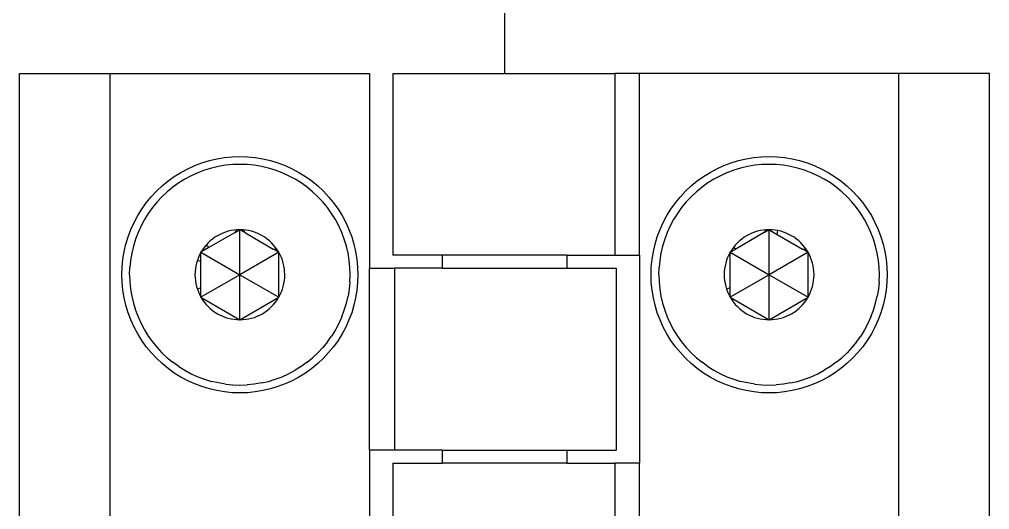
# Model space of a CAD drawing. Extents: x -35 to 41, y -65 to 61.
# Drawn here: x -10.107 to -7.938, y 57.063 to 58.158 of the extents above; entities that cross this region are included whole.
import ezdxf

# ---------------------------------------------------------------- set-up
doc = ezdxf.new("R2010")
doc.units = 0
doc.layers.get('0').update_dxf_attribs({"linetype": 'CONTINUOUS'})

msp = doc.modelspace()

# ---------------------------------------------------------------- linework, layer by layer
for p, q in [((-9.0227, 60.5372), (-9.0222, 58.0372)), ((-10.1068, 56.3262), (-10.1068, 58.0372)), ((-10.1068, 58.0372), (-9.9038, 58.0372)), ((-9.9038, 56.3262), (-9.9038, 58.0372)), ((-9.9038, 58.0372), (-9.3238, 58.0372)), ((-9.3238, 58.0372), (-9.3238, 57.6022)), ((-9.2716, 58.0372), (-9.2716, 57.6312)), ((-9.2716, 58.0372), (-9.0222, 58.0372)), ((-9.0222, 58.0372), (-8.7758, 58.0372)), ((-8.7206, 58.0372), (-8.7758, 58.0372)), ((-8.7758, 58.0372), (-8.7758, 57.6312)), ((-8.1406, 58.0372), (-8.7206, 58.0372)), ((-8.7206, 57.6312), (-8.7206, 58.0372)), ((-8.1406, 56.3262), (-8.1406, 58.0372)), ((-7.9376, 58.0372), (-8.1406, 58.0372)), ((-7.9376, 56.3262), (-7.9376, 58.0372)), ((-9.7305, 57.8244), (-9.7148, 57.8315)), ((-9.7148, 57.8315), (-9.6986, 57.8376)), ((-9.6986, 57.8376), (-9.6821, 57.8426)), ((-9.6821, 57.8426), (-9.6653, 57.8465)), ((-9.6653, 57.8465), (-9.6482, 57.8493)), ((-9.646, 57.832), (-9.6619, 57.8294)), ((-9.6482, 57.8493), (-9.631, 57.851)), ((-9.6299, 57.8336), (-9.646, 57.832)), ((-9.631, 57.851), (-9.6138, 57.8516)), ((-9.6138, 57.8342), (-9.6299, 57.8336)), ((-9.6138, 57.8516), (-9.5965, 57.851)), ((-9.5977, 57.8336), (-9.6138, 57.8342)), ((-9.5816, 57.832), (-9.5977, 57.8336)), ((-9.5965, 57.851), (-9.5793, 57.8493)), ((-9.5657, 57.8294), (-9.5816, 57.832)), ((-9.5793, 57.8493), (-9.5623, 57.8465)), ((-9.5623, 57.8465), (-9.5455, 57.8426)), ((-9.5455, 57.8426), (-9.529, 57.8376)), ((-9.529, 57.8376), (-9.5128, 57.8315)), ((-9.5128, 57.8315), (-9.4971, 57.8244)), ((-8.5473, 57.8244), (-8.5316, 57.8315)), ((-8.5316, 57.8315), (-8.5154, 57.8376)), ((-8.5154, 57.8376), (-8.4989, 57.8426)), ((-8.4989, 57.8426), (-8.4821, 57.8465)), ((-8.4821, 57.8465), (-8.465, 57.8493)), ((-8.4628, 57.832), (-8.4787, 57.8294)), ((-8.465, 57.8493), (-8.4478, 57.851)), ((-8.4467, 57.8336), (-8.4628, 57.832)), ((-8.4478, 57.851), (-8.4306, 57.8516)), ((-8.4306, 57.8342), (-8.4467, 57.8336)), ((-8.4306, 57.8516), (-8.4133, 57.851)), ((-8.4145, 57.8336), (-8.4306, 57.8342)), ((-8.3984, 57.832), (-8.4145, 57.8336)), ((-8.4133, 57.851), (-8.3961, 57.8493)), ((-8.3825, 57.8294), (-8.3984, 57.832)), ((-8.3961, 57.8493), (-8.3791, 57.8465)), ((-8.3791, 57.8465), (-8.3623, 57.8426)), ((-8.3623, 57.8426), (-8.3458, 57.8376)), ((-8.3458, 57.8376), (-8.3296, 57.8315)), ((-8.3296, 57.8315), (-8.3139, 57.8244)), ((-9.7604, 57.8071), (-9.7457, 57.8162)), ((-9.7457, 57.8162), (-9.7305, 57.8244)), ((-9.7081, 57.8154), (-9.7228, 57.8087)), ((-9.693, 57.8211), (-9.7081, 57.8154)), ((-9.6776, 57.8258), (-9.693, 57.8211)), ((-9.6619, 57.8294), (-9.6776, 57.8258)), ((-9.55, 57.8258), (-9.5657, 57.8294)), ((-9.5346, 57.8211), (-9.55, 57.8258)), ((-9.5195, 57.8154), (-9.5346, 57.8211)), ((-9.5048, 57.8087), (-9.5195, 57.8154)), ((-9.4971, 57.8244), (-9.4818, 57.8162)), ((-9.4818, 57.8162), (-9.4672, 57.8071)), ((-8.5772, 57.8071), (-8.5625, 57.8162)), ((-8.5625, 57.8162), (-8.5473, 57.8244)), ((-8.5249, 57.8154), (-8.5396, 57.8087)), ((-8.5098, 57.8211), (-8.5249, 57.8154)), ((-8.4944, 57.8258), (-8.5098, 57.8211)), ((-8.4787, 57.8294), (-8.4944, 57.8258)), ((-8.3668, 57.8258), (-8.3825, 57.8294)), ((-8.3514, 57.8211), (-8.3668, 57.8258)), ((-8.3363, 57.8154), (-8.3514, 57.8211)), ((-8.3216, 57.8087), (-8.3363, 57.8154)), ((-8.3139, 57.8244), (-8.2986, 57.8162)), ((-8.2986, 57.8162), (-8.284, 57.8071)), ((-9.7878, 57.7861), (-9.7744, 57.797)), ((-9.7744, 57.797), (-9.7604, 57.8071)), ((-9.7507, 57.7926), (-9.7638, 57.7832)), ((-9.737, 57.8011), (-9.7507, 57.7926)), ((-9.7228, 57.8087), (-9.737, 57.8011)), ((-9.4905, 57.8011), (-9.5048, 57.8087)), ((-9.4768, 57.7926), (-9.4905, 57.8011)), ((-9.4637, 57.7832), (-9.4768, 57.7926)), ((-9.4672, 57.8071), (-9.4531, 57.797)), ((-9.4531, 57.797), (-9.4398, 57.7861)), ((-8.6046, 57.7861), (-8.5912, 57.797)), ((-8.5912, 57.797), (-8.5772, 57.8071)), ((-8.5675, 57.7926), (-8.5806, 57.7832)), ((-8.5538, 57.8011), (-8.5675, 57.7926)), ((-8.5396, 57.8087), (-8.5538, 57.8011)), ((-8.3073, 57.8011), (-8.3216, 57.8087)), ((-8.2936, 57.7926), (-8.3073, 57.8011)), ((-8.2805, 57.7832), (-8.2936, 57.7926)), ((-8.284, 57.8071), (-8.2699, 57.797)), ((-8.2699, 57.797), (-8.2566, 57.7861)), ((-9.8122, 57.7617), (-9.8004, 57.7743)), ((-9.8004, 57.7743), (-9.7878, 57.7861)), ((-9.7763, 57.773), (-9.7881, 57.762)), ((-9.7638, 57.7832), (-9.7763, 57.773)), ((-9.4513, 57.773), (-9.4637, 57.7832)), ((-9.4395, 57.762), (-9.4513, 57.773)), ((-9.4398, 57.7861), (-9.4272, 57.7743)), ((-9.4272, 57.7743), (-9.4154, 57.7617)), ((-8.629, 57.7617), (-8.6172, 57.7743)), ((-8.6172, 57.7743), (-8.6046, 57.7861)), ((-8.5931, 57.773), (-8.6049, 57.762)), ((-8.5806, 57.7832), (-8.5931, 57.773)), ((-8.2681, 57.773), (-8.2805, 57.7832)), ((-8.2563, 57.762), (-8.2681, 57.773)), ((-8.2566, 57.7861), (-8.244, 57.7743)), ((-8.244, 57.7743), (-8.2322, 57.7617)), ((-9.8332, 57.7343), (-9.8232, 57.7483)), ((-9.8232, 57.7483), (-9.8122, 57.7617)), ((-9.7991, 57.7502), (-9.8093, 57.7377)), ((-9.7881, 57.762), (-9.7991, 57.7502)), ((-9.4285, 57.7502), (-9.4395, 57.762)), ((-9.4182, 57.7377), (-9.4285, 57.7502)), ((-9.4154, 57.7617), (-9.4044, 57.7483)), ((-9.4044, 57.7483), (-9.3944, 57.7343)), ((-8.65, 57.7343), (-8.64, 57.7483)), ((-8.64, 57.7483), (-8.629, 57.7617)), ((-8.6159, 57.7502), (-8.6261, 57.7377)), ((-8.6049, 57.762), (-8.6159, 57.7502)), ((-8.2453, 57.7502), (-8.2563, 57.762)), ((-8.235, 57.7377), (-8.2453, 57.7502)), ((-8.2322, 57.7617), (-8.2212, 57.7483)), ((-8.2212, 57.7483), (-8.2112, 57.7343)), ((-9.8423, 57.7196), (-9.8332, 57.7343)), ((-9.8187, 57.7246), (-9.8273, 57.7109)), ((-9.8093, 57.7377), (-9.8187, 57.7246)), ((-9.4088, 57.7246), (-9.4182, 57.7377)), ((-9.4003, 57.7109), (-9.4088, 57.7246)), ((-9.3944, 57.7343), (-9.3852, 57.7196)), ((-8.6591, 57.7196), (-8.65, 57.7343)), ((-8.6355, 57.7246), (-8.6441, 57.7109)), ((-8.6261, 57.7377), (-8.6355, 57.7246)), ((-8.2256, 57.7246), (-8.235, 57.7377)), ((-8.2171, 57.7109), (-8.2256, 57.7246)), ((-8.2112, 57.7343), (-8.202, 57.7196)), ((-9.8576, 57.6887), (-9.8505, 57.7044)), ((-9.8505, 57.7044), (-9.8423, 57.7196)), ((-9.8273, 57.7109), (-9.8349, 57.6967)), ((-9.3927, 57.6967), (-9.4003, 57.7109)), ((-9.3852, 57.7196), (-9.3771, 57.7044)), ((-9.3771, 57.7044), (-9.37, 57.6887)), ((-8.6744, 57.6887), (-8.6673, 57.7044)), ((-8.6673, 57.7044), (-8.6591, 57.7196)), ((-8.6441, 57.7109), (-8.6517, 57.6967)), ((-8.2095, 57.6967), (-8.2171, 57.7109)), ((-8.202, 57.7196), (-8.1939, 57.7044)), ((-8.1939, 57.7044), (-8.1868, 57.6887)), ((-9.8637, 57.6725), (-9.8576, 57.6887)), ((-9.8415, 57.682), (-9.8472, 57.6669)), ((-9.8349, 57.6967), (-9.8415, 57.682)), ((-9.6261, 57.681), (-9.6829, 57.6482)), ((-9.6522, 57.6805), (-9.6582, 57.6778)), ((-9.6461, 57.6828), (-9.6522, 57.6805)), ((-9.6398, 57.6847), (-9.6461, 57.6828)), ((-9.6334, 57.6862), (-9.6398, 57.6847)), ((-9.6269, 57.6873), (-9.6334, 57.6862)), ((-9.6204, 57.6879), (-9.6269, 57.6873)), ((-9.6261, 57.681), (-9.6138, 57.6881)), ((-9.6204, 57.6879), (-9.6261, 57.681)), ((-9.6138, 57.6881), (-9.6204, 57.6879)), ((-9.6072, 57.6879), (-9.6138, 57.6881)), ((-9.6138, 57.5877), (-9.6138, 57.6881)), ((-9.6015, 57.681), (-9.6138, 57.6881)), ((-9.6007, 57.6873), (-9.6072, 57.6879)), ((-9.6015, 57.681), (-9.6072, 57.6879)), ((-9.6015, 57.681), (-9.5391, 57.645)), ((-9.5942, 57.6862), (-9.6007, 57.6873)), ((-9.5878, 57.6847), (-9.5942, 57.6862)), ((-9.5815, 57.6828), (-9.5878, 57.6847)), ((-9.5753, 57.6805), (-9.5815, 57.6828)), ((-9.5694, 57.6778), (-9.5753, 57.6805)), ((-9.3861, 57.682), (-9.3927, 57.6967)), ((-9.3804, 57.6669), (-9.3861, 57.682)), ((-9.37, 57.6887), (-9.3639, 57.6725)), ((-8.6805, 57.6725), (-8.6744, 57.6887)), ((-8.6583, 57.682), (-8.664, 57.6669)), ((-8.6517, 57.6967), (-8.6583, 57.682)), ((-8.4429, 57.681), (-8.5053, 57.645)), ((-8.469, 57.6805), (-8.475, 57.6778)), ((-8.4629, 57.6828), (-8.469, 57.6805)), ((-8.4566, 57.6847), (-8.4629, 57.6828)), ((-8.4502, 57.6862), (-8.4566, 57.6847)), ((-8.4437, 57.6873), (-8.4502, 57.6862)), ((-8.4372, 57.6879), (-8.4437, 57.6873)), ((-8.4429, 57.681), (-8.4306, 57.6881)), ((-8.4372, 57.6879), (-8.4429, 57.681)), ((-8.4306, 57.6881), (-8.4372, 57.6879)), ((-8.424, 57.6879), (-8.4306, 57.6881)), ((-8.4306, 57.5877), (-8.4306, 57.6881)), ((-8.4306, 57.6881), (-8.4127, 57.6778)), ((-8.4175, 57.6873), (-8.424, 57.6879)), ((-8.411, 57.6862), (-8.4175, 57.6873)), ((-8.4127, 57.6778), (-8.411, 57.6862)), ((-8.4046, 57.6847), (-8.411, 57.6862)), ((-8.3983, 57.6828), (-8.4046, 57.6847)), ((-8.3921, 57.6805), (-8.3983, 57.6828)), ((-8.3862, 57.6778), (-8.3921, 57.6805)), ((-8.2029, 57.682), (-8.2095, 57.6967)), ((-8.1972, 57.6669), (-8.2029, 57.682)), ((-8.1868, 57.6887), (-8.1807, 57.6725)), ((-9.8687, 57.656), (-9.8637, 57.6725)), ((-9.8472, 57.6669), (-9.8519, 57.6515)), ((-9.6848, 57.6587), (-9.6893, 57.6539)), ((-9.68, 57.6632), (-9.6848, 57.6587)), ((-9.6749, 57.6674), (-9.68, 57.6632)), ((-9.6696, 57.6712), (-9.6749, 57.6674)), ((-9.664, 57.6747), (-9.6696, 57.6712)), ((-9.6582, 57.6778), (-9.664, 57.6747)), ((-9.5636, 57.6747), (-9.5694, 57.6778)), ((-9.558, 57.6712), (-9.5636, 57.6747)), ((-9.5526, 57.6674), (-9.558, 57.6712)), ((-9.5476, 57.6632), (-9.5526, 57.6674)), ((-9.5428, 57.6587), (-9.5476, 57.6632)), ((-9.5383, 57.6539), (-9.5428, 57.6587)), ((-9.3757, 57.6515), (-9.3804, 57.6669)), ((-9.3639, 57.6725), (-9.3589, 57.656)), ((-8.6855, 57.656), (-8.6805, 57.6725)), ((-8.664, 57.6669), (-8.6687, 57.6515)), ((-8.5016, 57.6587), (-8.5061, 57.6539)), ((-8.4968, 57.6632), (-8.5016, 57.6587)), ((-8.4917, 57.6674), (-8.4968, 57.6632)), ((-8.4864, 57.6712), (-8.4917, 57.6674)), ((-8.4808, 57.6747), (-8.4864, 57.6712)), ((-8.475, 57.6778), (-8.4808, 57.6747)), ((-8.4127, 57.6778), (-8.3559, 57.645)), ((-8.3804, 57.6747), (-8.3862, 57.6778)), ((-8.3748, 57.6712), (-8.3804, 57.6747)), ((-8.3694, 57.6674), (-8.3748, 57.6712)), ((-8.3644, 57.6632), (-8.3694, 57.6674)), ((-8.3596, 57.6587), (-8.3644, 57.6632)), ((-8.3551, 57.6539), (-8.3596, 57.6587)), ((-8.1925, 57.6515), (-8.1972, 57.6669)), ((-8.1807, 57.6725), (-8.1757, 57.656)), ((-9.8754, 57.6221), (-9.8726, 57.6392)), ((-9.8726, 57.6392), (-9.8687, 57.656)), ((-9.8555, 57.6358), (-9.8582, 57.6198)), ((-9.8519, 57.6515), (-9.8555, 57.6358)), ((-9.7008, 57.6379), (-9.7039, 57.6321)), ((-9.6829, 57.6482), (-9.7008, 57.6379)), ((-9.6973, 57.6435), (-9.7008, 57.6379)), ((-9.7008, 57.6379), (-9.6138, 57.5877)), ((-9.7008, 57.6172), (-9.7008, 57.6379)), ((-9.6935, 57.6488), (-9.6973, 57.6435)), ((-9.6893, 57.6539), (-9.6935, 57.6488)), ((-9.6829, 57.6482), (-9.6893, 57.6539)), ((-9.5268, 57.6379), (-9.6138, 57.5877)), ((-9.5303, 57.6435), (-9.5391, 57.645)), ((-9.5268, 57.6379), (-9.5391, 57.645)), ((-9.5341, 57.6488), (-9.5383, 57.6539)), ((-9.5303, 57.6435), (-9.5341, 57.6488)), ((-9.5268, 57.6379), (-9.5303, 57.6435)), ((-9.5237, 57.6321), (-9.5268, 57.6379)), ((-9.5268, 57.5374), (-9.5268, 57.6379)), ((-9.372, 57.6358), (-9.3757, 57.6515)), ((-9.3694, 57.6198), (-9.372, 57.6358)), ((-9.3589, 57.656), (-9.355, 57.6392)), ((-9.355, 57.6392), (-9.3521, 57.6221)), ((-8.6922, 57.6221), (-8.6894, 57.6392)), ((-8.6894, 57.6392), (-8.6855, 57.656)), ((-8.6723, 57.6358), (-8.675, 57.6198)), ((-8.6687, 57.6515), (-8.6723, 57.6358)), ((-8.5176, 57.6379), (-8.5207, 57.6321)), ((-8.5176, 57.6379), (-8.5053, 57.645)), ((-8.5141, 57.6435), (-8.5176, 57.6379)), ((-8.5176, 57.6379), (-8.4306, 57.5877)), ((-8.5176, 57.5581), (-8.5176, 57.6379)), ((-8.5103, 57.6488), (-8.5141, 57.6435)), ((-8.5061, 57.6539), (-8.5103, 57.6488)), ((-8.5053, 57.645), (-8.5103, 57.6488)), ((-8.3436, 57.6379), (-8.4306, 57.5877)), ((-8.3471, 57.6435), (-8.3559, 57.645)), ((-8.3436, 57.6379), (-8.3559, 57.645)), ((-8.3509, 57.6488), (-8.3551, 57.6539)), ((-8.3471, 57.6435), (-8.3509, 57.6488)), ((-8.3436, 57.6379), (-8.3471, 57.6435)), ((-8.3405, 57.6321), (-8.3436, 57.6379)), ((-8.3436, 57.5374), (-8.3436, 57.6379)), ((-8.1888, 57.6358), (-8.1925, 57.6515)), ((-8.1862, 57.6198), (-8.1888, 57.6358)), ((-8.1757, 57.656), (-8.1718, 57.6392)), ((-8.1718, 57.6392), (-8.1689, 57.6221)), ((-9.8771, 57.6049), (-9.8754, 57.6221)), ((-9.8582, 57.6198), (-9.8598, 57.6038)), ((-9.7089, 57.62), (-9.7108, 57.6137)), ((-9.7066, 57.6261), (-9.7089, 57.62)), ((-9.7089, 57.62), (-9.7008, 57.6172)), ((-9.7039, 57.6321), (-9.7066, 57.6261)), ((-9.7008, 57.5581), (-9.7008, 57.6172)), ((-9.521, 57.6261), (-9.5237, 57.6321)), ((-9.5187, 57.62), (-9.521, 57.6261)), ((-9.5168, 57.6137), (-9.5187, 57.62)), ((-9.3678, 57.6038), (-9.3694, 57.6198)), ((-9.3521, 57.6221), (-9.3505, 57.6049)), ((-9.1616, 57.6312), (-9.2716, 57.6312)), ((-9.1616, 57.6312), (-9.1616, 57.6022)), ((-8.8828, 57.6312), (-9.1616, 57.6312)), ((-8.8828, 57.6312), (-8.8828, 57.6022)), ((-8.8828, 57.6312), (-8.7758, 57.6312)), ((-8.7758, 57.6312), (-8.7206, 57.6312)), ((-8.7206, 57.6312), (-8.7206, 57.1672)), ((-8.6939, 57.6049), (-8.6922, 57.6221)), ((-8.675, 57.6198), (-8.6766, 57.6038)), ((-8.5257, 57.62), (-8.5276, 57.6137)), ((-8.5234, 57.6261), (-8.5257, 57.62)), ((-8.5207, 57.6321), (-8.5234, 57.6261)), ((-8.3378, 57.6261), (-8.3405, 57.6321)), ((-8.3355, 57.62), (-8.3378, 57.6261)), ((-8.3336, 57.6137), (-8.3355, 57.62)), ((-8.1846, 57.6038), (-8.1862, 57.6198)), ((-8.1689, 57.6221), (-8.1673, 57.6049)), ((-9.8777, 57.5877), (-9.8771, 57.6049)), ((-9.8603, 57.5877), (-9.8598, 57.6038)), ((-9.714, 57.5942), (-9.7142, 57.5877)), ((-9.7134, 57.6008), (-9.714, 57.5942)), ((-9.7123, 57.6073), (-9.7134, 57.6008)), ((-9.7108, 57.6137), (-9.7123, 57.6073)), ((-9.5153, 57.6073), (-9.5168, 57.6137)), ((-9.5142, 57.6008), (-9.5153, 57.6073)), ((-9.5138, 57.5967), (-9.5142, 57.6008)), ((-9.5133, 57.5877), (-9.5138, 57.5967)), ((-9.3673, 57.5877), (-9.3678, 57.6038)), ((-9.3505, 57.6049), (-9.3499, 57.5877)), ((-9.3238, 57.6022), (-9.2685, 57.6022)), ((-9.3238, 57.1962), (-9.3238, 57.6022)), ((-9.2685, 57.6022), (-9.2685, 57.1962)), ((-9.1616, 57.6022), (-9.2685, 57.6022)), ((-9.1616, 57.6022), (-8.8828, 57.6022)), ((-8.8828, 57.6022), (-8.7728, 57.6022)), ((-8.7728, 57.6022), (-8.7728, 57.1962)), ((-8.6945, 57.5877), (-8.6939, 57.6049)), ((-8.6771, 57.5877), (-8.6766, 57.6038)), ((-8.5308, 57.5942), (-8.531, 57.5877)), ((-8.5302, 57.6008), (-8.5308, 57.5942)), ((-8.5291, 57.6073), (-8.5302, 57.6008)), ((-8.5276, 57.6137), (-8.5291, 57.6073)), ((-8.3321, 57.6073), (-8.3336, 57.6137)), ((-8.331, 57.6008), (-8.3321, 57.6073)), ((-8.3306, 57.5967), (-8.331, 57.6008)), ((-8.3301, 57.5877), (-8.3306, 57.5967)), ((-8.1841, 57.5877), (-8.1846, 57.6038)), ((-8.1673, 57.6049), (-8.1667, 57.5877)), ((-9.8771, 57.5704), (-9.8777, 57.5877)), ((-9.8603, 57.5877), (-9.8598, 57.5715)), ((-9.8598, 57.5715), (-9.8582, 57.5555)), ((-9.7142, 57.5877), (-9.714, 57.5811)), ((-9.714, 57.5811), (-9.7134, 57.5746)), ((-9.7134, 57.5746), (-9.7123, 57.5681)), ((-9.6138, 57.5877), (-9.7008, 57.5374)), ((-9.6138, 57.4872), (-9.6138, 57.5877)), ((-9.6138, 57.5877), (-9.5268, 57.5374)), ((-9.5153, 57.5681), (-9.5142, 57.5746)), ((-9.5142, 57.5746), (-9.5135, 57.5811)), ((-9.5135, 57.5811), (-9.5133, 57.5877)), ((-9.3678, 57.5715), (-9.3694, 57.5555)), ((-9.3678, 57.5715), (-9.3673, 57.5877)), ((-9.3499, 57.5877), (-9.3505, 57.5704)), ((-8.6939, 57.5704), (-8.6945, 57.5877)), ((-8.6771, 57.5877), (-8.6766, 57.5715)), ((-8.6766, 57.5715), (-8.675, 57.5555)), ((-8.531, 57.5877), (-8.5308, 57.5811)), ((-8.5308, 57.5811), (-8.5302, 57.5746)), ((-8.5302, 57.5746), (-8.5291, 57.5681)), ((-8.4306, 57.5877), (-8.5176, 57.5374)), ((-8.4306, 57.4872), (-8.4306, 57.5877)), ((-8.4306, 57.5877), (-8.3436, 57.5374)), ((-8.3321, 57.5681), (-8.331, 57.5746)), ((-8.331, 57.5746), (-8.3303, 57.5811)), ((-8.3303, 57.5811), (-8.3301, 57.5877)), ((-8.1846, 57.5715), (-8.1862, 57.5555)), ((-8.1846, 57.5715), (-8.1841, 57.5877)), ((-8.1667, 57.5877), (-8.1673, 57.5704)), ((-9.8754, 57.5532), (-9.8771, 57.5704)), ((-9.8726, 57.5362), (-9.8754, 57.5532)), ((-9.8582, 57.5555), (-9.8555, 57.5396)), ((-9.7123, 57.5681), (-9.7108, 57.5617)), ((-9.7108, 57.5617), (-9.7089, 57.5554)), ((-9.7008, 57.5581), (-9.7089, 57.5554)), ((-9.7089, 57.5554), (-9.7066, 57.5492)), ((-9.7066, 57.5492), (-9.7039, 57.5432)), ((-9.7008, 57.5374), (-9.7008, 57.5581)), ((-9.5237, 57.5432), (-9.521, 57.5492)), ((-9.521, 57.5492), (-9.5187, 57.5554)), ((-9.5187, 57.5554), (-9.5168, 57.5617)), ((-9.5168, 57.5617), (-9.5153, 57.5681)), ((-9.3694, 57.5555), (-9.372, 57.5396)), ((-9.3521, 57.5532), (-9.355, 57.5362)), ((-9.3505, 57.5704), (-9.3521, 57.5532)), ((-8.6922, 57.5532), (-8.6939, 57.5704)), ((-8.6894, 57.5362), (-8.6922, 57.5532)), ((-8.675, 57.5555), (-8.6723, 57.5396)), ((-8.5291, 57.5681), (-8.5276, 57.5617)), ((-8.5276, 57.5617), (-8.5257, 57.5554)), ((-8.5176, 57.5581), (-8.5257, 57.5554)), ((-8.5257, 57.5554), (-8.5234, 57.5492)), ((-8.5234, 57.5492), (-8.5207, 57.5432)), ((-8.5176, 57.5374), (-8.5176, 57.5581)), ((-8.3405, 57.5432), (-8.3378, 57.5492)), ((-8.3378, 57.5492), (-8.3355, 57.5554)), ((-8.3355, 57.5554), (-8.3336, 57.5617)), ((-8.3336, 57.5617), (-8.3321, 57.5681)), ((-8.1862, 57.5555), (-8.1888, 57.5396)), ((-8.1689, 57.5532), (-8.1718, 57.5362)), ((-8.1673, 57.5704), (-8.1689, 57.5532)), ((-9.8687, 57.5194), (-9.8726, 57.5362)), ((-9.8555, 57.5396), (-9.8519, 57.5239)), ((-9.7039, 57.5432), (-9.7008, 57.5374)), ((-9.7008, 57.5374), (-9.6973, 57.5319)), ((-9.7008, 57.5374), (-9.6138, 57.4872)), ((-9.6973, 57.5319), (-9.6935, 57.5265)), ((-9.6138, 57.4872), (-9.5268, 57.5374)), ((-9.5341, 57.5265), (-9.5303, 57.5319)), ((-9.5303, 57.5319), (-9.5268, 57.5374)), ((-9.5268, 57.5374), (-9.5237, 57.5432)), ((-9.3757, 57.5239), (-9.372, 57.5396)), ((-9.355, 57.5362), (-9.3589, 57.5194)), ((-8.6855, 57.5194), (-8.6894, 57.5362)), ((-8.6723, 57.5396), (-8.6687, 57.5239)), ((-8.5207, 57.5432), (-8.5176, 57.5374)), ((-8.5176, 57.5374), (-8.5141, 57.5319)), ((-8.5176, 57.5374), (-8.4306, 57.4872)), ((-8.5141, 57.5319), (-8.5103, 57.5265)), ((-8.4306, 57.4872), (-8.3436, 57.5374)), ((-8.3509, 57.5265), (-8.3471, 57.5319)), ((-8.3471, 57.5319), (-8.3436, 57.5374)), ((-8.3436, 57.5374), (-8.3405, 57.5432)), ((-8.1925, 57.5239), (-8.1888, 57.5396)), ((-8.1718, 57.5362), (-8.1757, 57.5194)), ((-9.8637, 57.5028), (-9.8687, 57.5194)), ((-9.8519, 57.5239), (-9.8472, 57.5084)), ((-9.8472, 57.5084), (-9.8415, 57.4933)), ((-9.6935, 57.5265), (-9.6893, 57.5214)), ((-9.6893, 57.5214), (-9.6848, 57.5166)), ((-9.6848, 57.5166), (-9.68, 57.5121)), ((-9.68, 57.5121), (-9.6749, 57.508)), ((-9.6749, 57.508), (-9.6696, 57.5041)), ((-9.558, 57.5041), (-9.5526, 57.508)), ((-9.5526, 57.508), (-9.5476, 57.5121)), ((-9.5476, 57.5121), (-9.5428, 57.5166)), ((-9.5428, 57.5166), (-9.5383, 57.5214)), ((-9.5383, 57.5214), (-9.5341, 57.5265)), ((-9.3861, 57.4933), (-9.3804, 57.5084)), ((-9.3804, 57.5084), (-9.3757, 57.5239)), ((-9.3589, 57.5194), (-9.3639, 57.5028)), ((-8.6805, 57.5028), (-8.6855, 57.5194)), ((-8.6687, 57.5239), (-8.664, 57.5084)), ((-8.664, 57.5084), (-8.6583, 57.4933)), ((-8.5103, 57.5265), (-8.5061, 57.5214)), ((-8.5061, 57.5214), (-8.5016, 57.5166)), ((-8.5016, 57.5166), (-8.4968, 57.5121)), ((-8.4968, 57.5121), (-8.4917, 57.508)), ((-8.4917, 57.508), (-8.4864, 57.5041)), ((-8.3748, 57.5041), (-8.3694, 57.508)), ((-8.3694, 57.508), (-8.3644, 57.5121)), ((-8.3644, 57.5121), (-8.3596, 57.5166)), ((-8.3596, 57.5166), (-8.3551, 57.5214)), ((-8.3551, 57.5214), (-8.3509, 57.5265)), ((-8.2029, 57.4933), (-8.1972, 57.5084)), ((-8.1972, 57.5084), (-8.1925, 57.5239)), ((-8.1757, 57.5194), (-8.1807, 57.5028)), ((-9.8576, 57.4867), (-9.8637, 57.5028)), ((-9.8505, 57.4709), (-9.8576, 57.4867)), ((-9.8415, 57.4933), (-9.8349, 57.4786)), ((-9.6696, 57.5041), (-9.664, 57.5007)), ((-9.664, 57.5007), (-9.6582, 57.4976)), ((-9.6582, 57.4976), (-9.6522, 57.4949)), ((-9.6522, 57.4949), (-9.6461, 57.4925)), ((-9.6461, 57.4925), (-9.6398, 57.4906)), ((-9.6398, 57.4906), (-9.6334, 57.4891)), ((-9.6334, 57.4891), (-9.6269, 57.4881)), ((-9.6269, 57.4881), (-9.6204, 57.4874)), ((-9.6204, 57.4874), (-9.6138, 57.4872)), ((-9.6138, 57.4872), (-9.6072, 57.4874)), ((-9.6072, 57.4874), (-9.6007, 57.4881)), ((-9.6007, 57.4881), (-9.5942, 57.4891)), ((-9.5942, 57.4891), (-9.5878, 57.4906)), ((-9.5878, 57.4906), (-9.5815, 57.4925)), ((-9.5815, 57.4925), (-9.5753, 57.4949)), ((-9.5753, 57.4949), (-9.5694, 57.4976)), ((-9.5694, 57.4976), (-9.5636, 57.5007)), ((-9.5636, 57.5007), (-9.558, 57.5041)), ((-9.3861, 57.4933), (-9.3927, 57.4786)), ((-9.37, 57.4867), (-9.3771, 57.4709)), ((-9.3639, 57.5028), (-9.37, 57.4867)), ((-8.6744, 57.4867), (-8.6805, 57.5028)), ((-8.6673, 57.4709), (-8.6744, 57.4867)), ((-8.6583, 57.4933), (-8.6517, 57.4786)), ((-8.4864, 57.5041), (-8.4808, 57.5007)), ((-8.4808, 57.5007), (-8.475, 57.4976)), ((-8.475, 57.4976), (-8.469, 57.4949)), ((-8.469, 57.4949), (-8.4629, 57.4925)), ((-8.4629, 57.4925), (-8.4566, 57.4906)), ((-8.4566, 57.4906), (-8.4502, 57.4891)), ((-8.4502, 57.4891), (-8.4437, 57.4881)), ((-8.4437, 57.4881), (-8.4372, 57.4874)), ((-8.4372, 57.4874), (-8.4306, 57.4872)), ((-8.4306, 57.4872), (-8.424, 57.4874)), ((-8.424, 57.4874), (-8.4175, 57.4881)), ((-8.4175, 57.4881), (-8.411, 57.4891)), ((-8.411, 57.4891), (-8.4046, 57.4906)), ((-8.4046, 57.4906), (-8.3983, 57.4925)), ((-8.3983, 57.4925), (-8.3921, 57.4949)), ((-8.3921, 57.4949), (-8.3862, 57.4976)), ((-8.3862, 57.4976), (-8.3804, 57.5007)), ((-8.3804, 57.5007), (-8.3748, 57.5041)), ((-8.2029, 57.4933), (-8.2095, 57.4786)), ((-8.1868, 57.4867), (-8.1939, 57.4709)), ((-8.1807, 57.5028), (-8.1868, 57.4867)), ((-9.8423, 57.4557), (-9.8505, 57.4709)), ((-9.8349, 57.4786), (-9.8273, 57.4644)), ((-9.8273, 57.4644), (-9.8187, 57.4507)), ((-9.4003, 57.4644), (-9.4088, 57.4507)), ((-9.3927, 57.4786), (-9.4003, 57.4644)), ((-9.3771, 57.4709), (-9.3852, 57.4557)), ((-8.6591, 57.4557), (-8.6673, 57.4709)), ((-8.6517, 57.4786), (-8.6441, 57.4644)), ((-8.6441, 57.4644), (-8.6355, 57.4507)), ((-8.2171, 57.4644), (-8.2256, 57.4507)), ((-8.2095, 57.4786), (-8.2171, 57.4644)), ((-8.1939, 57.4709), (-8.202, 57.4557)), ((-9.8332, 57.4411), (-9.8423, 57.4557)), ((-9.8232, 57.427), (-9.8332, 57.4411)), ((-9.8187, 57.4507), (-9.8093, 57.4376)), ((-9.4182, 57.4376), (-9.4088, 57.4507)), ((-9.3944, 57.4411), (-9.4044, 57.427)), ((-9.3852, 57.4557), (-9.3944, 57.4411)), ((-8.65, 57.4411), (-8.6591, 57.4557)), ((-8.64, 57.427), (-8.65, 57.4411)), ((-8.6355, 57.4507), (-8.6261, 57.4376)), ((-8.235, 57.4376), (-8.2256, 57.4507)), ((-8.2112, 57.4411), (-8.2212, 57.427)), ((-8.202, 57.4557), (-8.2112, 57.4411)), ((-9.8122, 57.4137), (-9.8232, 57.427)), ((-9.8093, 57.4376), (-9.7991, 57.4251)), ((-9.7991, 57.4251), (-9.7881, 57.4134)), ((-9.4285, 57.4251), (-9.4395, 57.4134)), ((-9.4182, 57.4376), (-9.4285, 57.4251)), ((-9.4044, 57.427), (-9.4154, 57.4137)), ((-8.629, 57.4137), (-8.64, 57.427)), ((-8.6261, 57.4376), (-8.6159, 57.4251)), ((-8.6159, 57.4251), (-8.6049, 57.4134)), ((-8.2453, 57.4251), (-8.2563, 57.4134)), ((-8.235, 57.4376), (-8.2453, 57.4251)), ((-8.2212, 57.427), (-8.2322, 57.4137)), ((-9.8004, 57.4011), (-9.8122, 57.4137)), ((-9.7878, 57.3893), (-9.8004, 57.4011)), ((-9.7763, 57.4023), (-9.7881, 57.4134)), ((-9.7763, 57.4023), (-9.7638, 57.3921)), ((-9.4637, 57.3921), (-9.4513, 57.4023)), ((-9.4395, 57.4134), (-9.4513, 57.4023)), ((-9.4272, 57.4011), (-9.4398, 57.3893)), ((-9.4154, 57.4137), (-9.4272, 57.4011)), ((-8.6172, 57.4011), (-8.629, 57.4137)), ((-8.6046, 57.3893), (-8.6172, 57.4011)), ((-8.5931, 57.4023), (-8.6049, 57.4134)), ((-8.5931, 57.4023), (-8.5806, 57.3921)), ((-8.2805, 57.3921), (-8.2681, 57.4023)), ((-8.2563, 57.4134), (-8.2681, 57.4023)), ((-8.244, 57.4011), (-8.2566, 57.3893)), ((-8.2322, 57.4137), (-8.244, 57.4011)), ((-9.7744, 57.3783), (-9.7878, 57.3893)), ((-9.7604, 57.3682), (-9.7744, 57.3783)), ((-9.7507, 57.3827), (-9.7638, 57.3921)), ((-9.7507, 57.3827), (-9.737, 57.3742)), ((-9.4768, 57.3827), (-9.4905, 57.3742)), ((-9.4637, 57.3921), (-9.4768, 57.3827)), ((-9.4531, 57.3783), (-9.4672, 57.3682)), ((-9.4398, 57.3893), (-9.4531, 57.3783)), ((-8.5912, 57.3783), (-8.6046, 57.3893)), ((-8.5772, 57.3682), (-8.5912, 57.3783)), ((-8.5675, 57.3827), (-8.5806, 57.3921)), ((-8.5675, 57.3827), (-8.5538, 57.3742)), ((-8.2936, 57.3827), (-8.3073, 57.3742)), ((-8.2805, 57.3921), (-8.2936, 57.3827)), ((-8.2699, 57.3783), (-8.284, 57.3682)), ((-8.2566, 57.3893), (-8.2699, 57.3783)), ((-9.7457, 57.3591), (-9.7604, 57.3682)), ((-9.7305, 57.351), (-9.7457, 57.3591)), ((-9.737, 57.3742), (-9.7228, 57.3666)), ((-9.7228, 57.3666), (-9.7081, 57.3599)), ((-9.7081, 57.3599), (-9.693, 57.3543)), ((-9.693, 57.3543), (-9.6776, 57.3496)), ((-9.55, 57.3496), (-9.5346, 57.3543)), ((-9.5346, 57.3543), (-9.5195, 57.3599)), ((-9.5195, 57.3599), (-9.5048, 57.3666)), ((-9.5048, 57.3666), (-9.4905, 57.3742)), ((-9.4818, 57.3591), (-9.4971, 57.351)), ((-9.4672, 57.3682), (-9.4818, 57.3591)), ((-8.5625, 57.3591), (-8.5772, 57.3682)), ((-8.5473, 57.351), (-8.5625, 57.3591)), ((-8.5538, 57.3742), (-8.5396, 57.3666)), ((-8.5396, 57.3666), (-8.5249, 57.3599)), ((-8.5249, 57.3599), (-8.5098, 57.3543)), ((-8.5098, 57.3543), (-8.4944, 57.3496)), ((-8.3668, 57.3496), (-8.3514, 57.3543)), ((-8.3514, 57.3543), (-8.3363, 57.3599)), ((-8.3363, 57.3599), (-8.3216, 57.3666)), ((-8.3216, 57.3666), (-8.3073, 57.3742)), ((-8.2986, 57.3591), (-8.3139, 57.351)), ((-8.284, 57.3682), (-8.2986, 57.3591)), ((-9.7148, 57.3439), (-9.7305, 57.351)), ((-9.6986, 57.3378), (-9.7148, 57.3439)), ((-9.6821, 57.3328), (-9.6986, 57.3378)), ((-9.6653, 57.3288), (-9.6821, 57.3328)), ((-9.6619, 57.3459), (-9.6776, 57.3496)), ((-9.646, 57.3433), (-9.6619, 57.3459)), ((-9.646, 57.3433), (-9.6299, 57.3417)), ((-9.6299, 57.3417), (-9.6138, 57.3412)), ((-9.6138, 57.3412), (-9.5977, 57.3417)), ((-9.5816, 57.3433), (-9.5977, 57.3417)), ((-9.5657, 57.3459), (-9.5816, 57.3433)), ((-9.5657, 57.3459), (-9.55, 57.3496)), ((-9.5455, 57.3328), (-9.5623, 57.3288)), ((-9.529, 57.3378), (-9.5455, 57.3328)), ((-9.5128, 57.3439), (-9.529, 57.3378)), ((-9.4971, 57.351), (-9.5128, 57.3439)), ((-8.5316, 57.3439), (-8.5473, 57.351)), ((-8.5154, 57.3378), (-8.5316, 57.3439)), ((-8.4989, 57.3328), (-8.5154, 57.3378)), ((-8.4821, 57.3288), (-8.4989, 57.3328)), ((-8.4787, 57.3459), (-8.4944, 57.3496)), ((-8.4628, 57.3433), (-8.4787, 57.3459)), ((-8.4628, 57.3433), (-8.4467, 57.3417)), ((-8.4467, 57.3417), (-8.4306, 57.3412)), ((-8.4306, 57.3412), (-8.4145, 57.3417)), ((-8.3984, 57.3433), (-8.4145, 57.3417)), ((-8.3825, 57.3459), (-8.3984, 57.3433)), ((-8.3825, 57.3459), (-8.3668, 57.3496)), ((-8.3623, 57.3328), (-8.3791, 57.3288)), ((-8.3458, 57.3378), (-8.3623, 57.3328)), ((-8.3296, 57.3439), (-8.3458, 57.3378)), ((-8.3139, 57.351), (-8.3296, 57.3439)), ((-9.6482, 57.326), (-9.6653, 57.3288)), ((-9.631, 57.3243), (-9.6482, 57.326)), ((-9.6138, 57.3238), (-9.631, 57.3243)), ((-9.5965, 57.3243), (-9.6138, 57.3238)), ((-9.5793, 57.326), (-9.5965, 57.3243)), ((-9.5623, 57.3288), (-9.5793, 57.326)), ((-8.465, 57.326), (-8.4821, 57.3288)), ((-8.4478, 57.3243), (-8.465, 57.326)), ((-8.4306, 57.3238), (-8.4478, 57.3243)), ((-8.4133, 57.3243), (-8.4306, 57.3238)), ((-8.3961, 57.326), (-8.4133, 57.3243)), ((-8.3791, 57.3288), (-8.3961, 57.326)), ((-9.2685, 57.1962), (-9.3238, 57.1962)), ((-9.3238, 57.1962), (-9.3238, 56.7322)), ((-9.1616, 57.1962), (-9.2685, 57.1962)), ((-9.1616, 57.1962), (-9.1616, 57.1672)), ((-9.1616, 57.1962), (-8.8828, 57.1962)), ((-8.8828, 57.1962), (-8.8828, 57.1672)), ((-8.8828, 57.1962), (-8.7728, 57.1962)), ((-9.2716, 57.1672), (-9.2716, 56.7612)), ((-9.2716, 57.1672), (-9.1616, 57.1672)), ((-8.8828, 57.1672), (-9.1616, 57.1672)), ((-8.8828, 57.1672), (-8.7758, 57.1672)), ((-8.7206, 57.1672), (-8.7758, 57.1672)), ((-8.7758, 57.1672), (-8.7758, 56.7612)), ((-8.7206, 56.7612), (-8.7206, 57.1672))]:
    msp.add_line(p, q)

doc.saveas('drawing.dxf')
